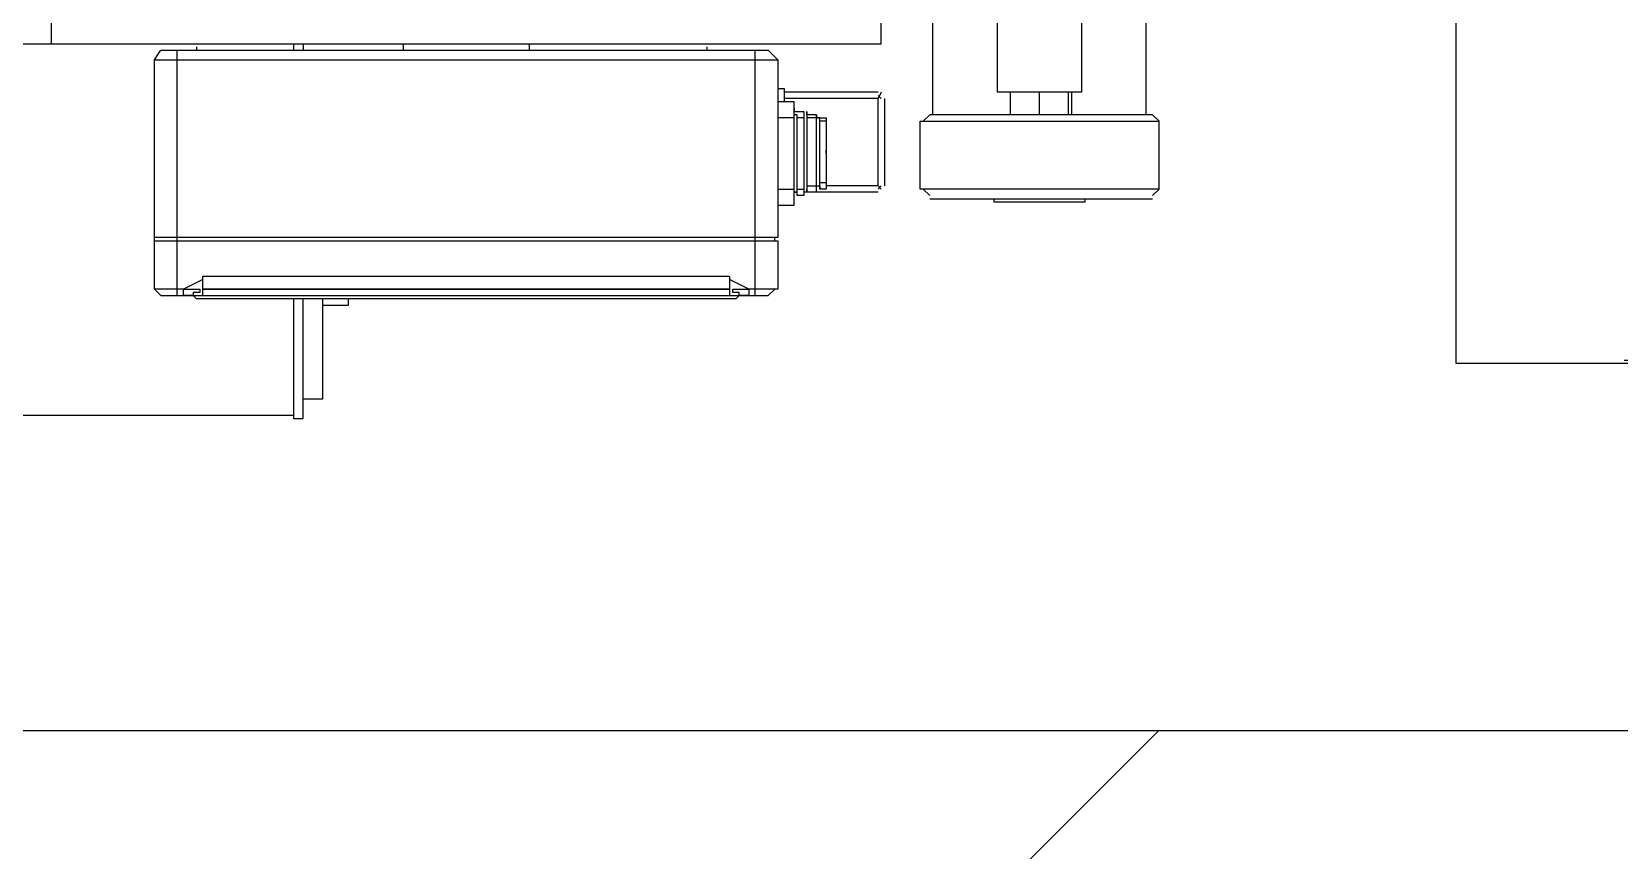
# Model space of a CAD drawing. Header units: millimetres. Extents: x -300 to 383236, y -195106 to -144646.
# Drawn here: x 8265.1 to 8685.7, y -175733.9 to -175517.1 of the extents above; entities that cross this region are included whole.
import ezdxf

# ---------------------------------------------------------------- set-up
doc = ezdxf.new("R2010")
doc.units = ezdxf.units.MM
doc.header["$LTSCALE"] = 60
doc.layers.add('PDF3_형상', color=7, linetype='Continuous')

# ---------------------------------------------------------------- blocks, each defined once
blk = doc.blocks.new('A$C688d464c')
at = {"layer": 'PDF3_형상', "color": 253, "lineweight": 25}
for points in [[(3693.98, -1901.94), (3718.8, -1901.94), (3719.65, -1901.94), (3719.65, -1901.1), (3720.51, -1901.1), (3720.51, -1902.8), (3718.8, -1902.8), (3649.49, -1902.8), (3649.49, -1750.48)], [(3510.86, -1836.91), (3510.86, -1806.96)], [(3550.22, -1810.38), (3550.22, -1830.92), (3527.97, -1830.92), (3527.97, -1810.38)], [(3567.33, -1836.91), (3567.33, -1809.52)], [(3263.55, -1818.09), (3341.43, -1818.09), (3341.43, -1819.8)], [(3304.62, -1822.36), (3306.33, -1819.8), (3467.21, -1819.8), (3469.78, -1822.36), (3469.78, -1869.44)], [(3310.62, -1884.83), (3310.62, -1819.8)], [(3315.74, -1818.94), (3315.74, -1819.8), (3323.45, -1819.8)], [(3343.99, -1818.09), (3343.99, -1819.8)], [(3370.51, -1818.09), (3370.51, -1819.8)], [(3403.89, -1818.09), (3403.89, -1819.8)], [(3450.95, -1818.94), (3450.95, -1819.8), (3458.66, -1819.8)], [(3463.79, -1884.83), (3463.79, -1819.8)], [(3471.5, -1833.49), (3471.5, -1830.07), (3469.78, -1830.07)], [(3469.78, -1860.87), (3474.06, -1860.87), (3474.06, -1833.49), (3469.78, -1833.49)], [(3496.31, -1830.92), (3471.5, -1830.92)], [(3497.17, -1830.92), (3496.31, -1832.63), (3471.5, -1832.63)], [(3497.17, -1832.63), (3496.31, -1831.77)], [(3497.17, -1856.6), (3496.31, -1855.74), (3496.31, -1832.63)], [(3498.03, -1832.63), (3498.03, -1855.74)], [(3531.39, -1836.91), (3531.39, -1830.92)], [(3539.1, -1836.91), (3539.1, -1830.92)], [(3546.8, -1836.91), (3546.8, -1830.92)], [(3547.65, -1836.91), (3547.65, -1830.92)], [(3474.06, -1837.76), (3469.78, -1837.76)], [(3474.92, -1858.3), (3474.92, -1857.45), (3474.06, -1857.45), (3474.92, -1857.45), (3474.92, -1836.91), (3474.06, -1836.91), (3474.06, -1836.05), (3474.92, -1836.05), (3476.63, -1836.05), (3476.63, -1858.3), (3474.92, -1858.3), (3474.92, -1857.45)], [(3476.63, -1837.76), (3474.92, -1837.76)], [(3496.31, -1857.45), (3480.05, -1857.45), (3480.05, -1836.91), (3477.48, -1836.91), (3477.48, -1857.45), (3477.48, -1856.6), (3477.48, -1857.45)], [(3477.48, -1855.74), (3480.05, -1855.74), (3480.91, -1855.74), (3480.91, -1837.76), (3480.05, -1837.76), (3477.48, -1837.76)], [(3480.05, -1836.91), (3480.05, -1837.76), (3480.91, -1837.76), (3482.61, -1837.76), (3482.61, -1856.6), (3480.91, -1856.6), (3480.91, -1855.74)], [(3569.06, -1858.3), (3570.76, -1856.6), (3507.44, -1856.6), (3507.44, -1838.62), (3570.76, -1838.62), (3569.06, -1836.91), (3510, -1836.91), (3508.29, -1838.62)], [(3482.61, -1838.62), (3480.91, -1838.62)], [(3570.76, -1856.6), (3570.76, -1838.62)], [(3482.61, -1844.61), (3482.61, -1845.47), (3482.61, -1848.89)], [(3482.61, -1847.19), (3482.61, -1846.33)], [(3469.78, -1856.6), (3474.06, -1856.6)], [(3474.06, -1858.3), (3474.06, -1857.45)], [(3474.92, -1856.6), (3476.63, -1856.6)], [(3480.05, -1857.45), (3477.48, -1857.45), (3476.63, -1857.45)], [(3480.05, -1856.6), (3480.05, -1855.74), (3480.91, -1855.74), (3480.91, -1856.6)], [(3480.91, -1854.88), (3482.61, -1854.88)], [(3496.31, -1855.74), (3482.61, -1855.74)], [(3496.31, -1856.6), (3497.17, -1855.74)], [(3508.29, -1856.6), (3510, -1858.3)], [(3510, -1859.16), (3569.06, -1859.16)], [(3551.08, -1859.16), (3551.08, -1860.02), (3527.12, -1860.02), (3527.12, -1859.16)], [(3304.62, -1870.28), (3304.62, -1869.44)], [(3304.62, -1883.12), (3304.62, -1870.28), (3469.78, -1870.28), (3469.78, -1883.12), (3462.08, -1883.12), (3456.94, -1880.55)], [(3468.93, -1870.28), (3468.93, -1869.44)], [(3317.46, -1884.83), (3317.46, -1879.69), (3456.94, -1879.69), (3456.94, -1884.83)], [(3317.46, -1880.55), (3312.33, -1883.12), (3304.62, -1883.12), (3306.33, -1884.83), (3467.21, -1884.83), (3468.93, -1883.12)], [(3456.94, -1883.12), (3317.46, -1883.12), (3456.94, -1883.12)], [(3459.52, -1884.83), (3458.66, -1885.68), (3315.74, -1885.68), (3314.9, -1884.83)], [(3341.43, -1885.68), (3341.43, -1917.35), (3343.99, -1917.35), (3343.99, -1885.68)], [(3349.12, -1885.68), (3349.12, -1912.21), (3343.99, -1912.21)], [(3355.97, -1885.68), (3355.97, -1887.4), (3349.12, -1887.4)], [(3155.72, -1916.49), (3341.43, -1916.49)]]:
    blk.add_lwpolyline(points, dxfattribs=at)
for points in [[(3497.17, -1818.09), (3497.17, -1810.38), (3277.24, -1810.38), (3277.24, -1818.09)], [(3304.62, -1869.44), (3304.62, -1822.36), (3469.78, -1822.36), (3469.78, -1869.44)], [(3474.06, -1835.2), (3474.06, -1836.05)], [(3477.48, -1836.05), (3477.48, -1836.91)], [(3312.33, -1884.83), (3312.33, -1883.12), (3316.6, -1883.12), (3316.6, -1883.98), (3314.9, -1883.98), (3314.9, -1884.83)], [(3462.08, -1883.12), (3462.08, -1884.83), (3459.52, -1884.83), (3459.52, -1883.98), (3457.8, -1883.98), (3457.8, -1883.12)]]:
    blk.add_lwpolyline(points, close=True, dxfattribs=at)
blk = doc.blocks.new('A$C44261593')
h = blk.add_hatch()
h.set_pattern_fill('ANSI31', color=253, scale=100)
h.set_pattern_definition([(45, (0, -50460), (-224.5064, 224.5064), [])])
edge = h.paths.add_edge_path()
edge.add_line((-58347.03, -14256), (-58347.03, -14056))
edge.add_line((-58347.03, -14056), (-57547.03, -14056))
edge.add_line((-57547.03, -14056), (-57547.03, -15056))
edge.add_line((-57547.03, -15056), (-60547.03, -15056))
edge.add_line((-60547.03, -15056), (-60547.03, -31056))
edge.add_line((-60547.03, -31056), (-57647.03, -31056))
edge.add_line((-57647.03, -31056), (-57647.03, -32268))
edge.add_line((-57647.03, -32268), (-43347.03, -32268))
edge.add_line((-43347.03, -32268), (-43347.03, -29256))
edge.add_line((-43347.03, -29256), (-34347.03, -29256))
edge.add_line((-34347.03, -29256), (-34347.03, -14206))
edge.add_line((-34347.03, -14206), (-33547.03, -14206))
edge.add_line((-33547.03, -14206), (-33547.03, -29256))
edge.add_line((-33547.03, -29256), (-30497.03, -29256))
edge.add_line((-30497.03, -29256), (-30497.03, -30056))
edge.add_line((-30497.03, -30056), (-30547.03, -30056))
edge.add_line((-30547.03, -30056), (-30547.03, -34906))
edge.add_line((-30547.03, -34906), (-30569.24, -34906))
edge.add_arc((-31589.72, -35133.69), 1045.58, 12.57767, 76.57873)
edge.add_line((-31347.03, -34116.66), (-31347.03, -30056))
edge.add_line((-31347.03, -30056), (-42547.03, -30056))
edge.add_line((-42547.03, -30056), (-42547.03, -34906))
edge.add_line((-42547.03, -34906), (-43347.03, -34906))
edge.add_line((-43347.03, -34906), (-43347.03, -33068))
edge.add_line((-43347.03, -33068), (-57647.03, -33068))
edge.add_line((-57647.03, -33068), (-57647.03, -34906))
edge.add_line((-57647.03, -34906), (-58447.03, -34906))
edge.add_line((-58447.03, -34906), (-58447.03, -31856))
edge.add_line((-58447.03, -31856), (-66197.03, -31856))
edge.add_line((-66197.03, -31856), (-66197.03, -31056))
edge.add_line((-66197.03, -31056), (-61347.03, -31056))
edge.add_line((-61347.03, -31056), (-61347.03, -14256))
edge.add_line((-61347.03, -14256), (-58347.03, -14256))
at = {"color": 253}
blk.add_line((-66197.03, -31056), (-61347.03, -31056), dxfattribs=at)

msp = doc.modelspace()

# ---------------------------------------------------------------- block references
for name, p in [('A$C44261593', (71340, -144646.13)), ('A$C688d464c', (4992.97, -173702.13))]:
    msp.add_blockref(name, p)

doc.saveas('drawing.dxf')
